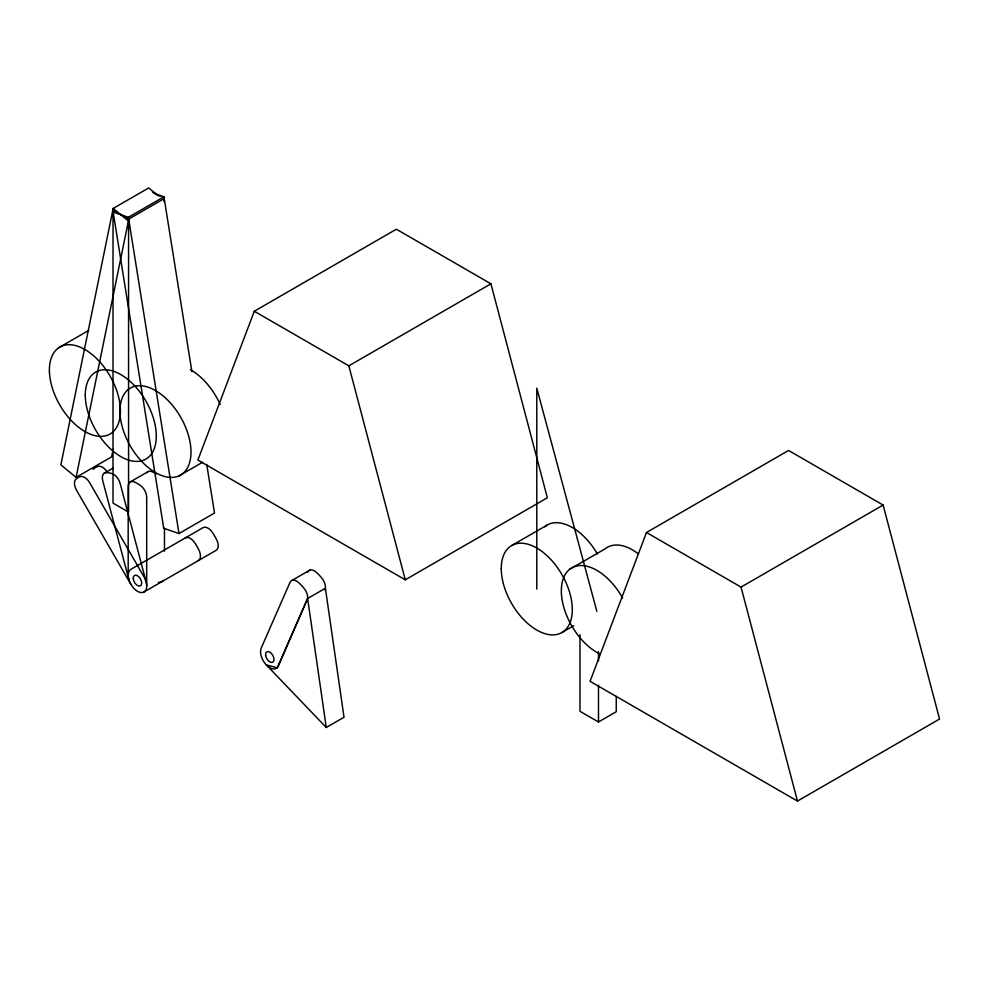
<?xml version="1.0" encoding="UTF-8"?>
<svg xmlns="http://www.w3.org/2000/svg" width="989" height="989" viewBox="0 0 989 989"><rect width="100%" height="100%" fill="white"/><g stroke="black" fill="none" stroke-linecap="round" stroke-linejoin="round"><path stroke-width="1.48" d="M158.067 195.624L148.696 187.935L113.179 208.432L60.873 464.867L76.091 477.353L111.609 456.856L113.154 449.315M76.091 477.353L128.409 220.93L113.179 208.432M324.924 590.062L325.393 588.257L307.628 598.506L278.379 665.98A13.08 7.553 60 0 1 266.325 664.929A13.08 7.553 60 0 1 261.22 648.067L290.012 582.397A10.051 5.798 60 0 1 297.466 581.631A33.267 19.211 60 0 1 304.859 589.357A10.051 5.798 60 0 1 307.628 598.506L326.271 727.496L344.024 717.248L325.393 588.257A10.051 5.798 60 0 0 322.612 579.097A33.267 19.211 60 0 0 317.012 572.952A10.051 5.798 60 0 0 307.764 572.149M254.297 311.238L197.874 460.07L405.267 579.814L547.35 497.788L490.927 283.806L396.366 229.213L254.297 311.238L348.845 365.831L405.267 579.814M646.485 532.502L590.062 681.322L797.468 801.065L939.55 719.04L883.128 505.058L788.567 450.465L646.485 532.502L741.045 587.095L797.468 801.065M307.628 598.506L277.254 667.798L266.325 664.929L326.271 727.496M206.726 464.373L214.514 513.031L178.984 533.541L163.741 528.311L113.166 212.079L128.409 217.296L163.939 196.786L191.891 371.629M128.57 219.175L128.57 512.104L113.018 503.117L113.018 210.187L128.57 219.175L164.087 198.665L164.087 201.756M58.475 347.881L88.738 330.413M103.993 473.335L112.882 468.217M130.276 481.915L148.029 471.666M348.845 365.831L490.927 283.806M179.009 475.87A50.229 29.002 60 0 0 166.745 399.173A50.229 29.002 60 0 0 120.67 419.645A50.229 29.002 60 0 0 179.009 475.87L202.696 462.197M144.023 591.966L216.134 550.329A10.051 5.798 60 0 0 217.271 541.082A33.267 19.211 60 0 0 213.092 533.467A10.051 5.798 60 0 0 203.054 527.669L130.944 569.305A13.08 7.553 60 0 0 130.944 584.412A13.08 7.553 60 0 0 144.023 591.966A13.08 7.553 60 0 0 144.023 576.859L89.64 482.694A10.051 5.798 60 0 0 81.061 476.438A33.267 19.211 60 0 0 75.424 479.702A10.051 5.798 60 0 0 76.549 490.247L130.907 584.388M292.225 580.283L309.977 570.035M511.672 545.545L547.189 525.035M569.565 569.367L605.095 548.858A50.229 29.002 60 0 1 638.424 553.939M561.9 632.552L573.744 625.716M741.045 587.095L883.128 505.058M579.974 634.79L579.974 711.301L598.481 721.982L616.246 711.734L616.246 696.429M154.235 193.461L163.939 196.786M152.417 191.928L160.206 196.428M596.862 611.375L536.792 388.158L536.792 589.048M146.187 582.039L120.151 483.497A10.051 5.798 60 0 0 112.87 473.904A33.267 19.211 60 0 0 105.366 472.693A10.051 5.798 60 0 0 102.732 480.691L128.78 579.233M128.409 217.296L178.984 533.541M598.481 651.59L598.481 660.776M598.481 685.253L598.481 721.982M164.458 528.262L164.458 551.219M146.693 585.958L146.693 497.195A10.051 5.798 60 0 0 141.427 486.242A33.267 19.211 60 0 0 133.453 481.631A10.051 5.798 60 0 0 128.187 486.514L128.187 575.277M163.259 580.345A13.08 7.553 60 0 1 158.376 582.249M107.393 472.445A10.051 5.798 60 0 0 98.826 466.19A33.267 19.211 60 0 0 94.314 468.403A10.051 5.798 60 0 0 93.176 469.441M198.381 560.59A10.051 5.798 60 0 0 199.506 551.343A33.267 19.211 60 0 0 193.869 541.564A10.051 5.798 60 0 0 185.289 537.917M146.904 472.705A10.051 5.798 60 0 1 153.06 472.161A33.267 19.211 60 0 1 156.287 473.941M190.518 369.762A50.229 29.002 60 0 1 220.151 404.452M600.076 654.075A50.229 29.002 60 0 1 563.619 577.724A50.229 29.002 60 0 1 622.613 597.986M544.704 526.791A50.229 29.002 60 0 1 597.43 554.038M265.608 655.287A5.983 3.449 60 0 0 272.395 662.37A5.983 3.449 60 0 0 271.382 653.42A5.983 3.449 60 0 0 265.608 655.287M133.268 578.614A5.983 3.449 60 0 0 139.894 586.032A5.983 3.449 60 0 0 139.276 577.255A5.983 3.449 60 0 0 133.268 578.614M49.45 372.284A50.229 29.002 60 0 0 104.315 436.1A50.229 29.002 60 0 0 100.989 363.247A50.229 29.002 60 0 0 49.45 372.284M85.277 395.068A50.229 29.002 60 0 0 138.547 461.344A50.229 29.002 60 0 0 138.547 390.309A50.229 29.002 60 0 0 85.277 395.068M501.262 568.539A50.229 29.002 60 0 0 554.545 634.814A50.229 29.002 60 0 0 554.545 563.779A50.229 29.002 60 0 0 501.262 568.539"/></g></svg>
